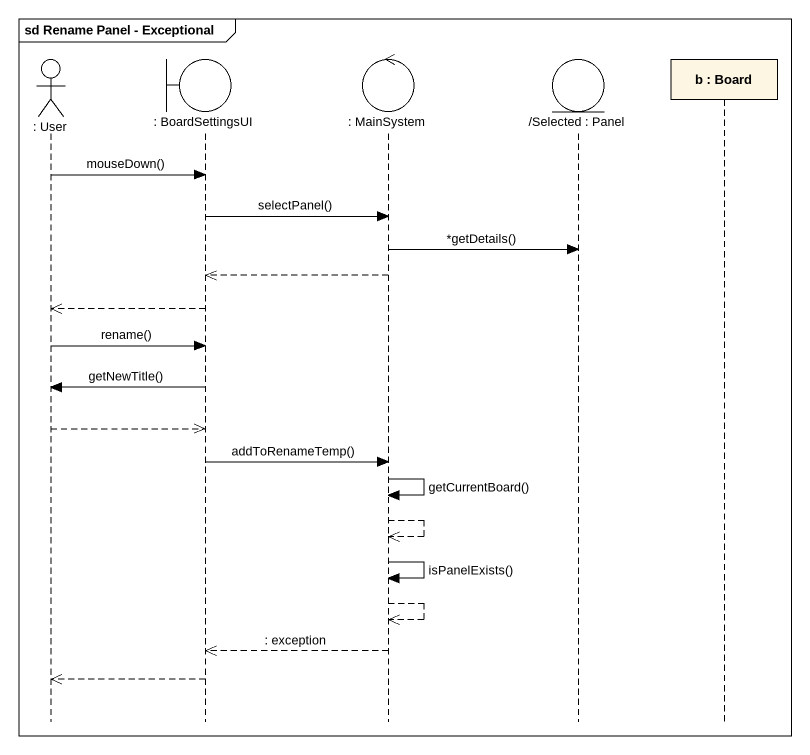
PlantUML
@startuml
mainframe sd Rename Panel - Exceptional
hide footbox
actor ": User" as User
boundary ": BoardSettingsUI" as BoardSettingsUI
control ": MainSystem" as MainSystem
entity "/Selected : Panel" as Selected_Panel
participant "b : Board" as b_Board

User -> BoardSettingsUI : mouseDown()
BoardSettingsUI -> MainSystem : selectPanel()
MainSystem -> Selected_Panel : *getDetails()
MainSystem -->> BoardSettingsUI
BoardSettingsUI -->> User
User -> BoardSettingsUI : rename()
BoardSettingsUI -> User : getNewTitle()
User -->> BoardSettingsUI
BoardSettingsUI -> MainSystem : addToRenameTemp()
MainSystem -> MainSystem : getCurrentBoard()
MainSystem -->> MainSystem
MainSystem -> MainSystem : isPanelExists()
MainSystem -->> MainSystem
MainSystem -->> BoardSettingsUI : : exception
BoardSettingsUI -->> User
@enduml
